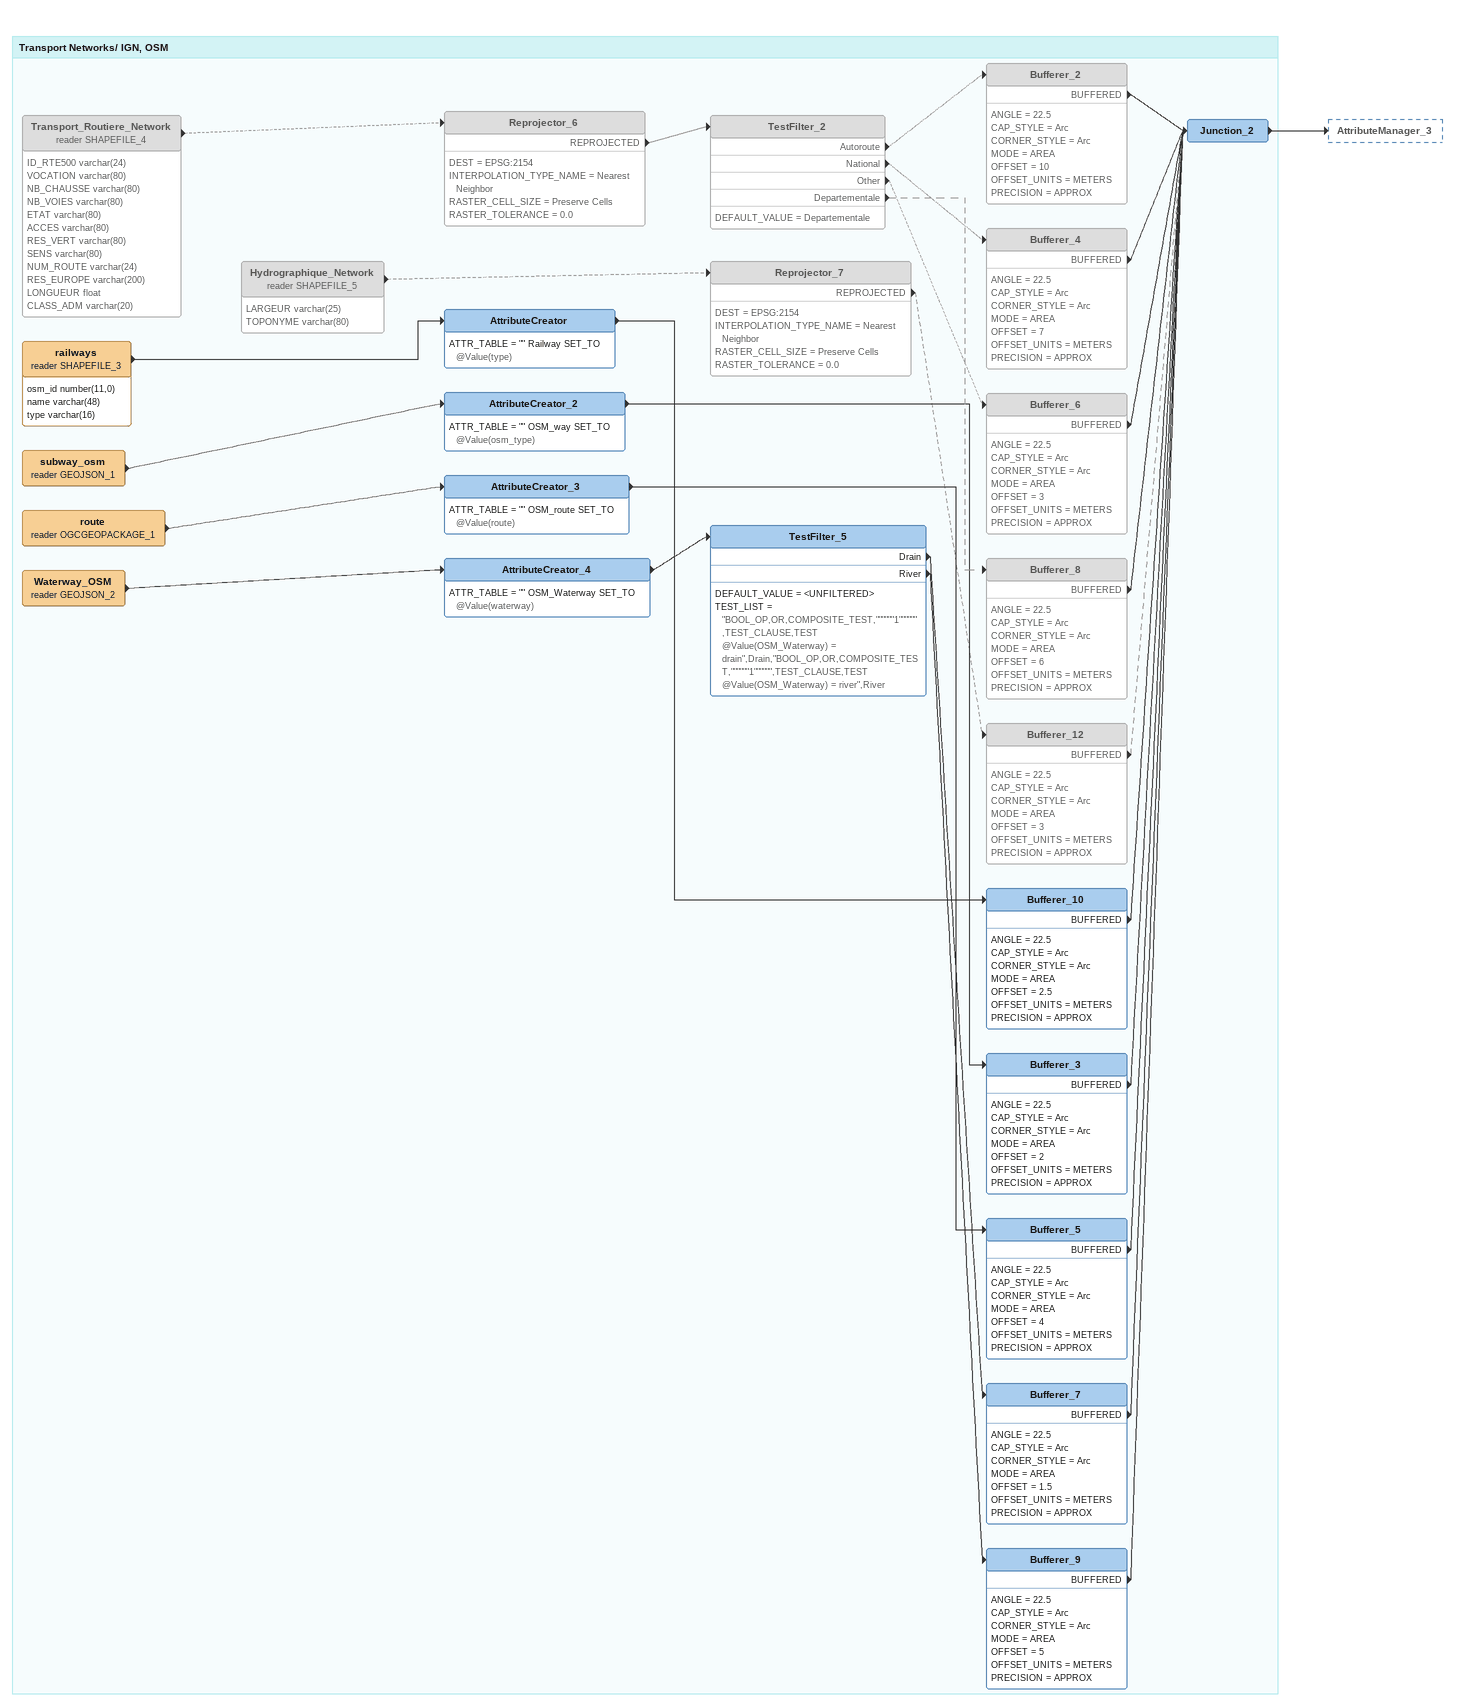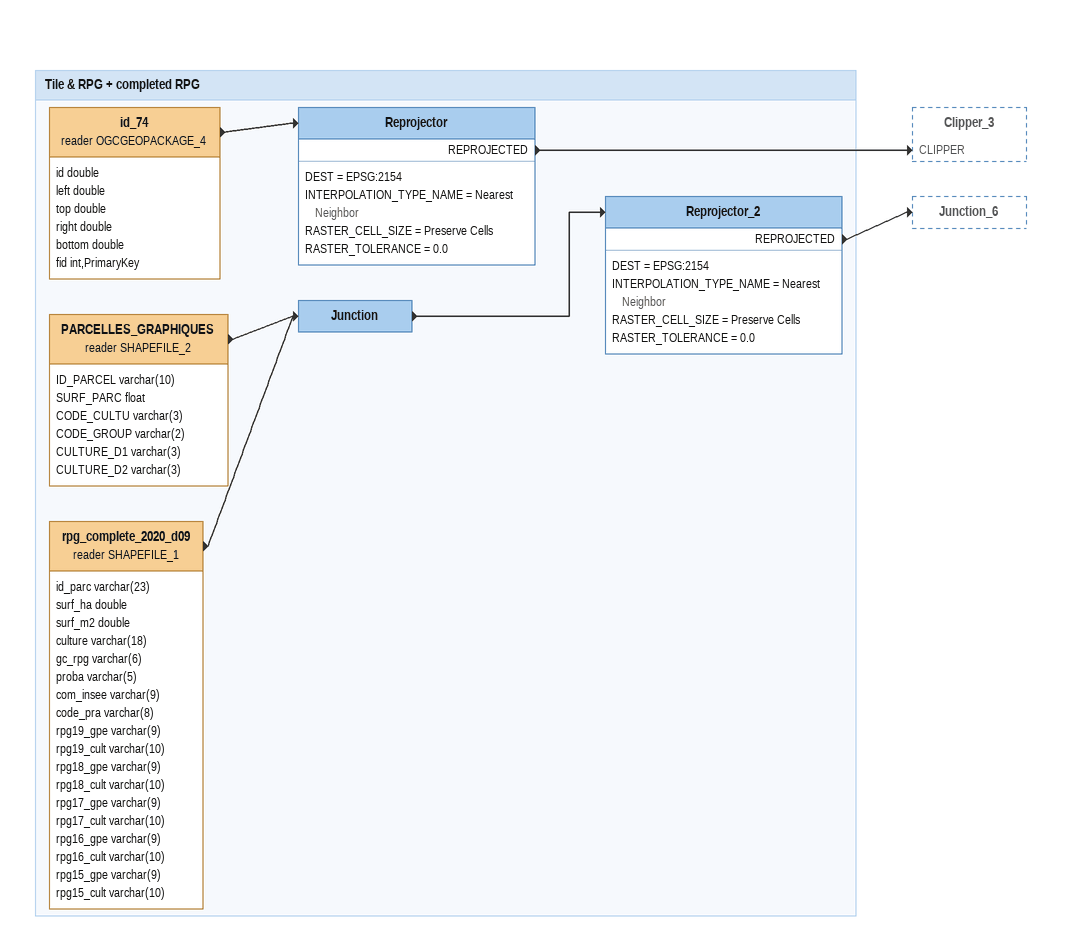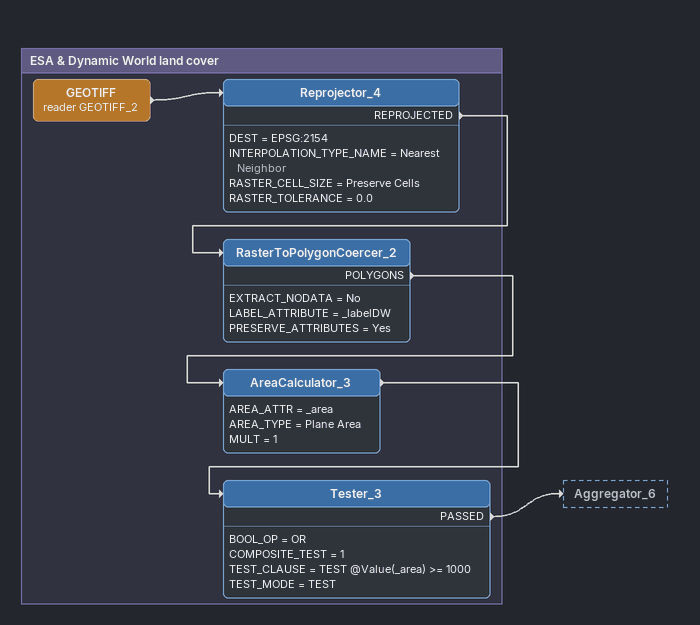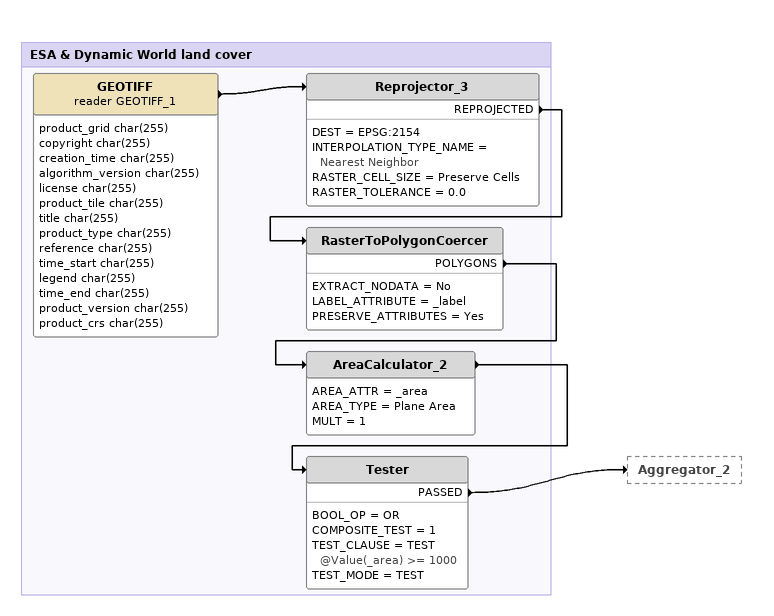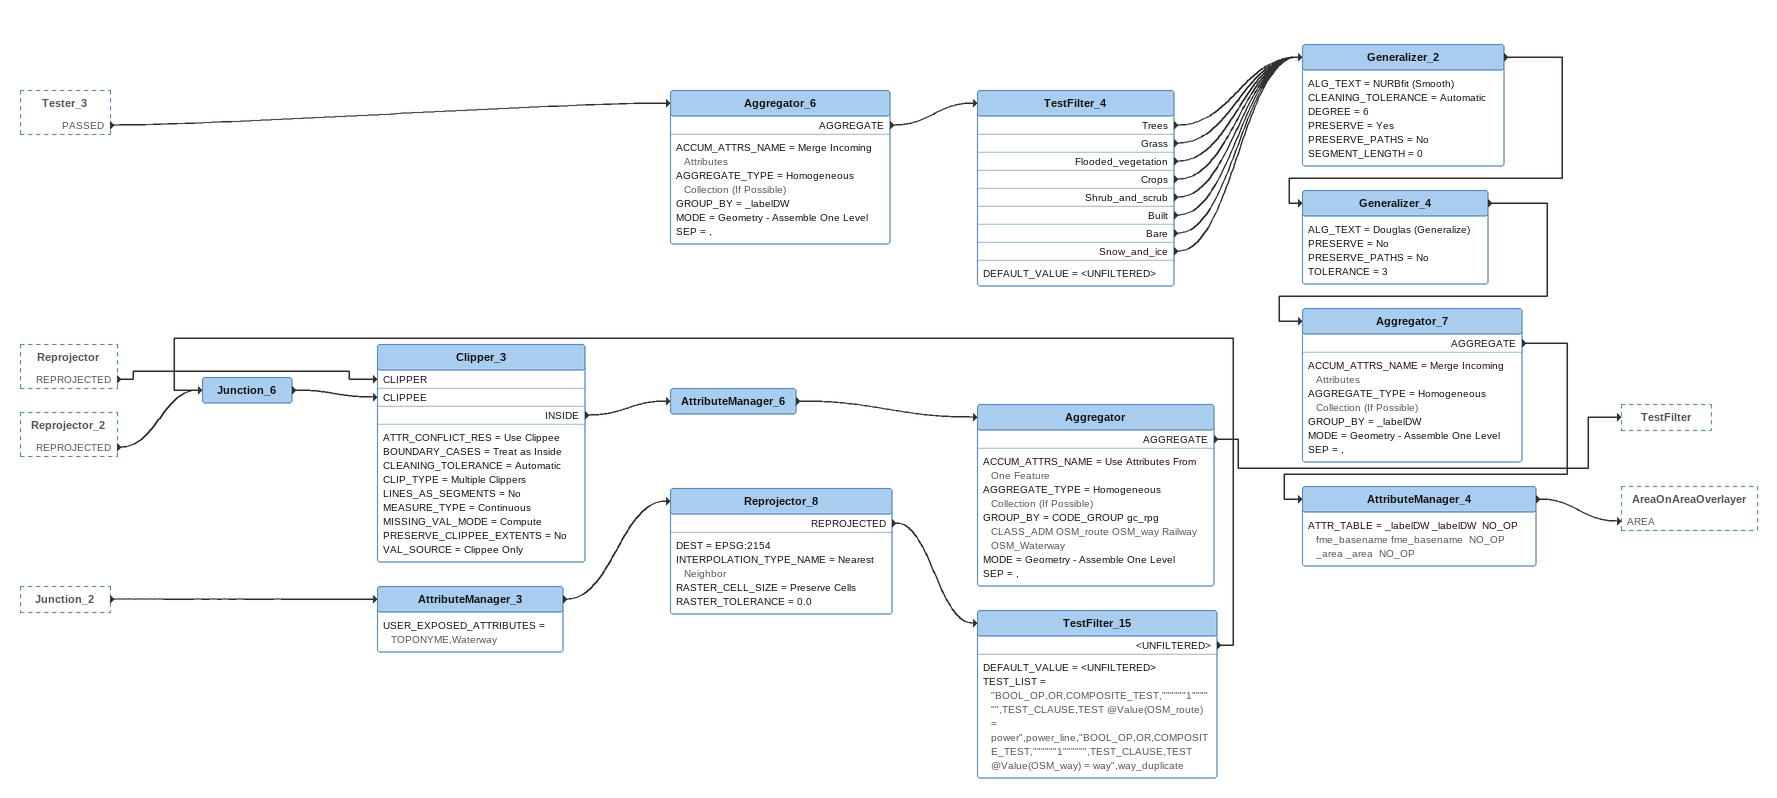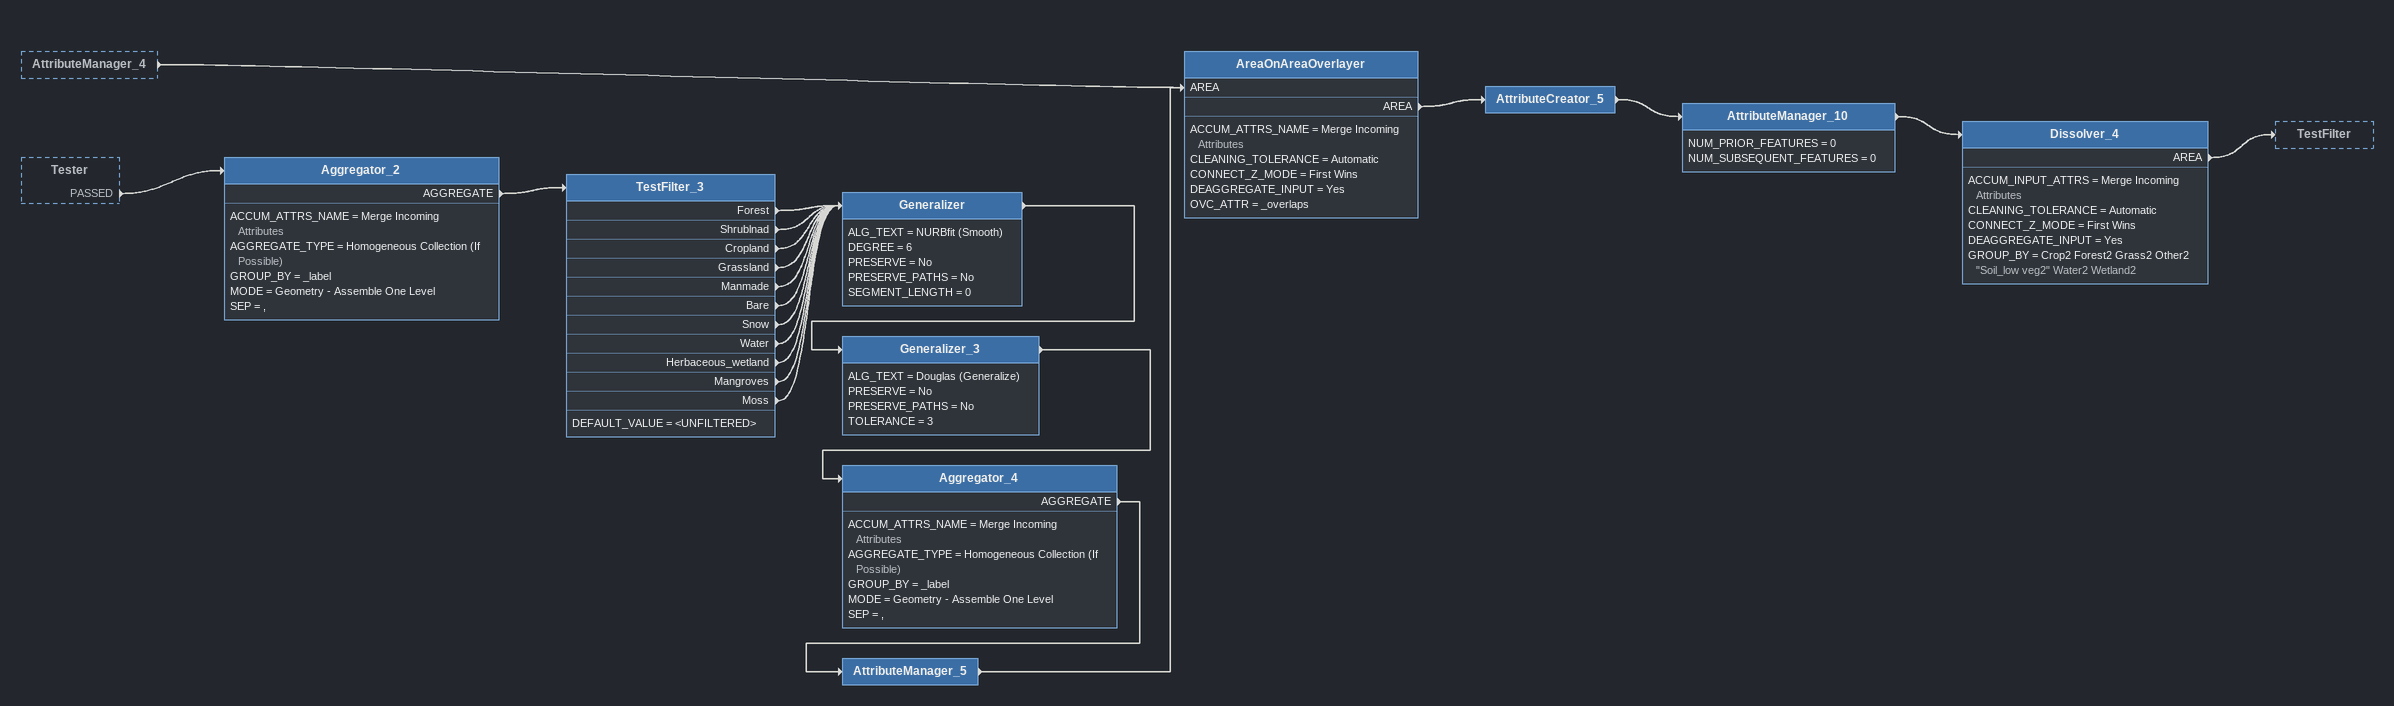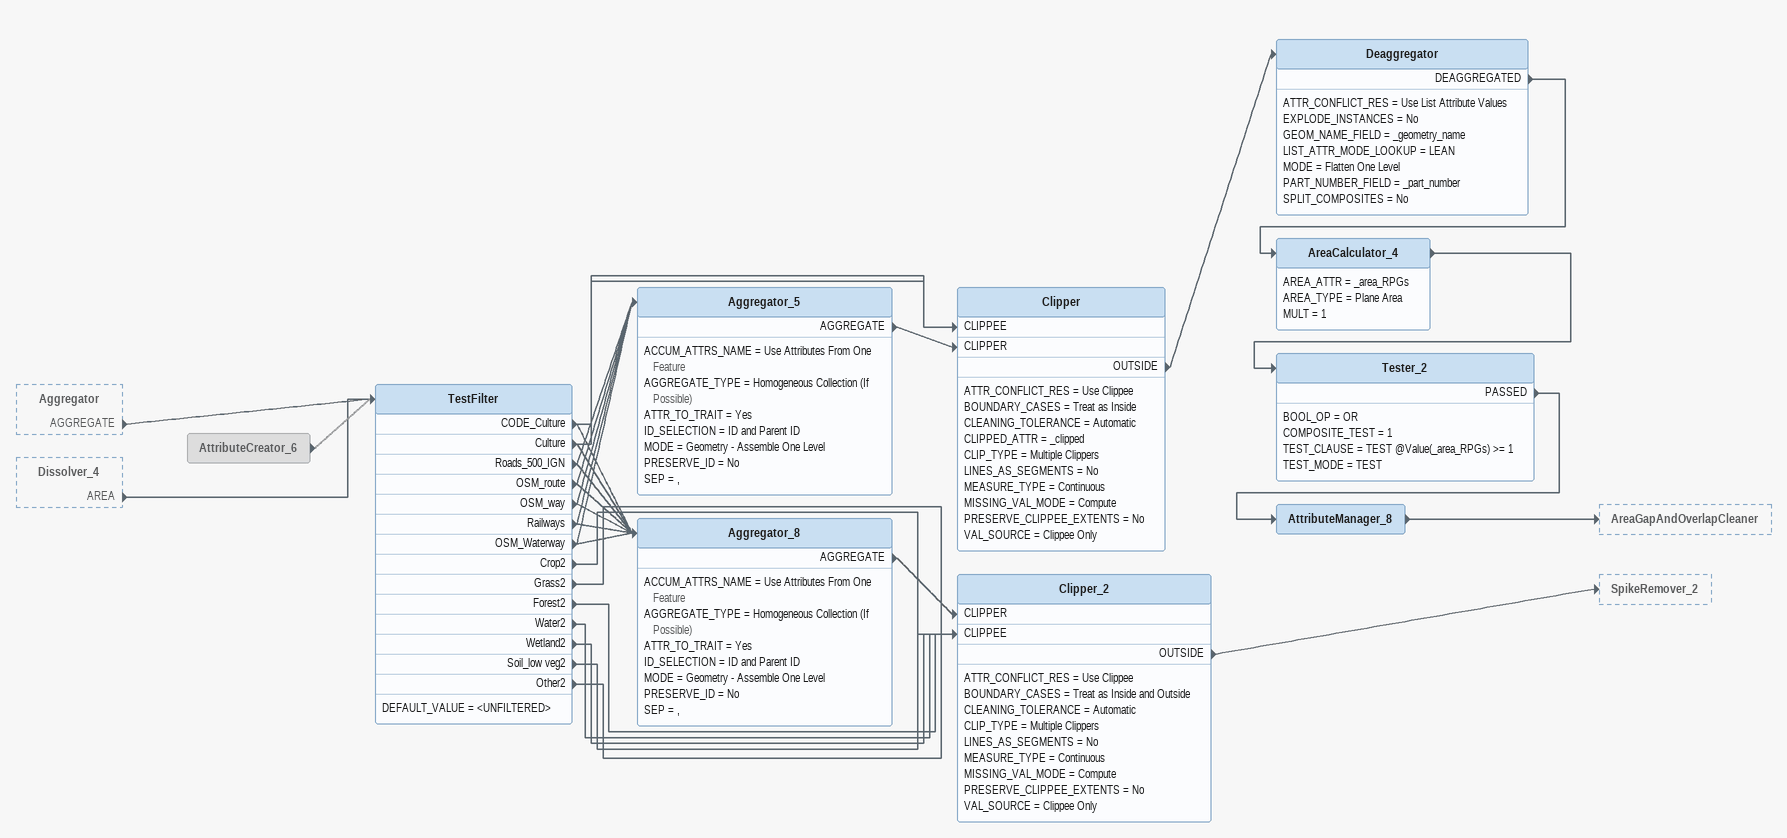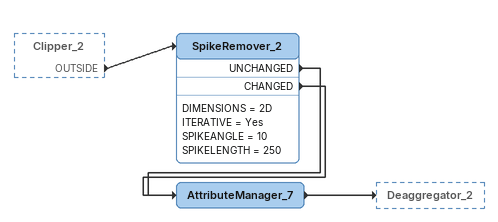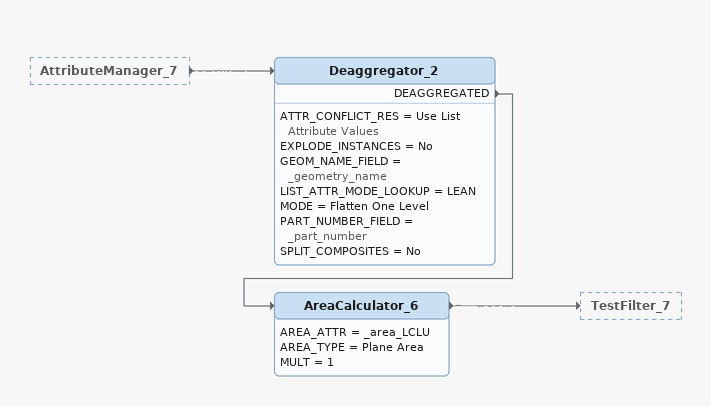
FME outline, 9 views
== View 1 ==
Bookmark: Transport Networks/ IGN, OSM
Transport_Routiere_Network (reader SHAPEFILE_4) [off]
    attributes: ID_RTE500 varchar(24), VOCATION varchar(80), NB_CHAUSSE varchar(80), NB_VOIES varchar(80), ETAT varchar(80), ACCES varchar(80), RES_VERT varchar(80), SENS varchar(80), NUM_ROUTE varchar(24), RES_EUROPE varchar(200), LONGUEUR float, CLASS_ADM varchar(20)
    -> Reprojector_6 [off]
Reprojector_6 [off]
    DEST = EPSG:2154
    INTERPOLATION_TYPE_NAME = Nearest Neighbor
    RASTER_CELL_SIZE = Preserve Cells
    RASTER_TOLERANCE = 0.0
    REPROJECTED -> TestFilter_2 [off]
TestFilter_2 [off]
    DEFAULT_VALUE = Departementale
    Autoroute -> Bufferer_2 [off]
    National -> Bufferer_4 [off]
    Other -> Bufferer_6 [off]
    Departementale -> Bufferer_8 [off]
Bufferer_2 [off]
    ANGLE = 22.5
    CAP_STYLE = Arc
    CORNER_STYLE = Arc
    MODE = AREA
    OFFSET = 10
    OFFSET_UNITS = METERS
    PRECISION = APPROX
    BUFFERED -> Junction_2
Bufferer_4 [off]
    ANGLE = 22.5
    CAP_STYLE = Arc
    CORNER_STYLE = Arc
    MODE = AREA
    OFFSET = 7
    OFFSET_UNITS = METERS
    PRECISION = APPROX
    BUFFERED -> Junction_2
Bufferer_6 [off]
    ANGLE = 22.5
    CAP_STYLE = Arc
    CORNER_STYLE = Arc
    MODE = AREA
    OFFSET = 3
    OFFSET_UNITS = METERS
    PRECISION = APPROX
    BUFFERED -> Junction_2
Bufferer_8 [off]
    ANGLE = 22.5
    CAP_STYLE = Arc
    CORNER_STYLE = Arc
    MODE = AREA
    OFFSET = 6
    OFFSET_UNITS = METERS
    PRECISION = APPROX
    BUFFERED -> Junction_2
railways (reader SHAPEFILE_3)
    attributes: osm_id number(11,0), name varchar(48), type varchar(16)
    -> AttributeCreator
AttributeCreator
    ATTR_TABLE = "" Railway SET_TO @Value(type)
    -> Bufferer_10
Bufferer_10
    ANGLE = 22.5
    CAP_STYLE = Arc
    CORNER_STYLE = Arc
    MODE = AREA
    OFFSET = 2.5
    OFFSET_UNITS = METERS
    PRECISION = APPROX
    BUFFERED -> Junction_2
subway_osm (reader GEOJSON_1)
    -> AttributeCreator_2
AttributeCreator_2
    ATTR_TABLE = "" OSM_way SET_TO @Value(osm_type)
    -> Bufferer_3
Bufferer_3
    ANGLE = 22.5
    CAP_STYLE = Arc
    CORNER_STYLE = Arc
    MODE = AREA
    OFFSET = 2
    OFFSET_UNITS = METERS
    PRECISION = APPROX
    BUFFERED -> Junction_2
route (reader OGCGEOPACKAGE_1)
    -> AttributeCreator_3
AttributeCreator_3
    ATTR_TABLE = "" OSM_route SET_TO @Value(route)
    -> Bufferer_5
Bufferer_5
    ANGLE = 22.5
    CAP_STYLE = Arc
    CORNER_STYLE = Arc
    MODE = AREA
    OFFSET = 4
    OFFSET_UNITS = METERS
    PRECISION = APPROX
    BUFFERED -> Junction_2
Waterway_OSM (reader GEOJSON_2)
    -> AttributeCreator_4
AttributeCreator_4
    ATTR_TABLE = "" OSM_Waterway SET_TO @Value(waterway)
    -> TestFilter_5
TestFilter_5
    DEFAULT_VALUE = <UNFILTERED>
    TEST_LIST = "BOOL_OP,OR,COMPOSITE_TEST,""""""1"""""",TEST_CLAUSE,TEST @Value(OSM_Waterway) = drain",Drain,"BOOL_OP,OR,COMPOSITE_TEST,""""""1"""""",TEST_CLAUSE,TEST @Value(OSM_Waterway) = river",River
    Drain -> Bufferer_7
    River -> Bufferer_9
Bufferer_7
    ANGLE = 22.5
    CAP_STYLE = Arc
    CORNER_STYLE = Arc
    MODE = AREA
    OFFSET = 1.5
    OFFSET_UNITS = METERS
    PRECISION = APPROX
    BUFFERED -> Junction_2
Bufferer_9
    ANGLE = 22.5
    CAP_STYLE = Arc
    CORNER_STYLE = Arc
    MODE = AREA
    OFFSET = 5
    OFFSET_UNITS = METERS
    PRECISION = APPROX
    BUFFERED -> Junction_2
Hydrographique_Network (reader SHAPEFILE_5) [off]
    attributes: LARGEUR varchar(25), TOPONYME varchar(80)
    -> Reprojector_7 [off]
Reprojector_7 [off]
    DEST = EPSG:2154
    INTERPOLATION_TYPE_NAME = Nearest Neighbor
    RASTER_CELL_SIZE = Preserve Cells
    RASTER_TOLERANCE = 0.0
    REPROJECTED -> Bufferer_12 [off]
Bufferer_12 [off]
    ANGLE = 22.5
    CAP_STYLE = Arc
    CORNER_STYLE = Arc
    MODE = AREA
    OFFSET = 3
    OFFSET_UNITS = METERS
    PRECISION = APPROX
    BUFFERED -> Junction_2 [off]
Junction_2
    -> AttributeManager_3

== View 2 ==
Bookmark: Tile & RPG + completed RPG
id_74 (reader OGCGEOPACKAGE_4)
    attributes: id double, left double, top double, right double, bottom double, fid int,PrimaryKey
    -> Reprojector
Reprojector
    DEST = EPSG:2154
    INTERPOLATION_TYPE_NAME = Nearest Neighbor
    RASTER_CELL_SIZE = Preserve Cells
    RASTER_TOLERANCE = 0.0
    REPROJECTED -> Clipper_3 [CLIPPER]
PARCELLES_GRAPHIQUES (reader SHAPEFILE_2)
    attributes: ID_PARCEL varchar(10), SURF_PARC float, CODE_CULTU varchar(3), CODE_GROUP varchar(2), CULTURE_D1 varchar(3), CULTURE_D2 varchar(3)
    -> Junction
rpg_complete_2020_d09 (reader SHAPEFILE_1)
    attributes: id_parc varchar(23), surf_ha double, surf_m2 double, culture varchar(18), gc_rpg varchar(6), proba varchar(5), com_insee varchar(9), code_pra varchar(8), rpg19_gpe varchar(9), rpg19_cult varchar(10), rpg18_gpe varchar(9), rpg18_cult varchar(10), rpg17_gpe varchar(9), rpg17_cult varchar(10), rpg16_gpe varchar(9), rpg16_cult varchar(10), rpg15_gpe varchar(9), rpg15_cult varchar(10)
    -> Junction
Junction
    -> Reprojector_2
Reprojector_2
    DEST = EPSG:2154
    INTERPOLATION_TYPE_NAME = Nearest Neighbor
    RASTER_CELL_SIZE = Preserve Cells
    RASTER_TOLERANCE = 0.0
    REPROJECTED -> Junction_6

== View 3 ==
Bookmark: ESA & Dynamic World land cover
GEOTIFF (reader GEOTIFF_2)
    -> Reprojector_4
Reprojector_4
    DEST = EPSG:2154
    INTERPOLATION_TYPE_NAME = Nearest Neighbor
    RASTER_CELL_SIZE = Preserve Cells
    RASTER_TOLERANCE = 0.0
    REPROJECTED -> RasterToPolygonCoercer_2
RasterToPolygonCoercer_2
    EXTRACT_NODATA = No
    LABEL_ATTRIBUTE = _labelDW
    PRESERVE_ATTRIBUTES = Yes
    POLYGONS -> AreaCalculator_3
AreaCalculator_3
    AREA_ATTR = _area
    AREA_TYPE = Plane Area
    MULT = 1
    -> Tester_3
Tester_3
    BOOL_OP = OR
    COMPOSITE_TEST = 1
    TEST_CLAUSE = TEST @Value(_area) >= 1000
    TEST_MODE = TEST
    PASSED -> Aggregator_6

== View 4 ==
Bookmark: ESA & Dynamic World land cover
GEOTIFF (reader GEOTIFF_1)
    attributes: product_grid char(255), copyright char(255), creation_time char(255), algorithm_version char(255), license char(255), product_tile char(255), title char(255), product_type char(255), reference char(255), time_start char(255), legend char(255), time_end char(255), product_version char(255), product_crs char(255)
    -> Reprojector_3
Reprojector_3
    DEST = EPSG:2154
    INTERPOLATION_TYPE_NAME = Nearest Neighbor
    RASTER_CELL_SIZE = Preserve Cells
    RASTER_TOLERANCE = 0.0
    REPROJECTED -> RasterToPolygonCoercer
RasterToPolygonCoercer
    EXTRACT_NODATA = No
    LABEL_ATTRIBUTE = _label
    PRESERVE_ATTRIBUTES = Yes
    POLYGONS -> AreaCalculator_2
AreaCalculator_2
    AREA_ATTR = _area
    AREA_TYPE = Plane Area
    MULT = 1
    -> Tester
Tester
    BOOL_OP = OR
    COMPOSITE_TEST = 1
    TEST_CLAUSE = TEST @Value(_area) >= 1000
    TEST_MODE = TEST
    PASSED -> Aggregator_2

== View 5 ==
Tester_3 [outside]
    PASSED -> Aggregator_6
Reprojector [outside]
    REPROJECTED -> Clipper_3 [CLIPPER]
Reprojector_2 [outside]
    REPROJECTED -> Junction_6
Junction_2 [outside]
    -> AttributeManager_3
AttributeManager_3
    USER_EXPOSED_ATTRIBUTES = TOPONYME,Waterway
    -> Reprojector_8
Reprojector_8
    DEST = EPSG:2154
    INTERPOLATION_TYPE_NAME = Nearest Neighbor
    RASTER_CELL_SIZE = Preserve Cells
    RASTER_TOLERANCE = 0.0
    REPROJECTED -> TestFilter_15
TestFilter_15
    DEFAULT_VALUE = <UNFILTERED>
    TEST_LIST = "BOOL_OP,OR,COMPOSITE_TEST,""""""1"""""",TEST_CLAUSE,TEST @Value(OSM_route) = power",power_line,"BOOL_OP,OR,COMPOSITE_TEST,""""""1"""""",TEST_CLAUSE,TEST @Value(OSM_way) = way",way_duplicate
    <UNFILTERED> -> Junction_6
Junction_6
    -> Clipper_3 [CLIPPEE]
Clipper_3
    ATTR_CONFLICT_RES = Use Clippee
    BOUNDARY_CASES = Treat as Inside
    CLEANING_TOLERANCE = Automatic
    CLIP_TYPE = Multiple Clippers
    LINES_AS_SEGMENTS = No
    MEASURE_TYPE = Continuous
    MISSING_VAL_MODE = Compute
    PRESERVE_CLIPPEE_EXTENTS = No
    VAL_SOURCE = Clippee Only
    INSIDE -> AttributeManager_6
AttributeManager_6
    -> Aggregator
Aggregator
    ACCUM_ATTRS_NAME = Use Attributes From One Feature
    AGGREGATE_TYPE = Homogeneous Collection (If Possible)
    GROUP_BY = CODE_GROUP gc_rpg CLASS_ADM OSM_route OSM_way Railway OSM_Waterway
    MODE = Geometry - Assemble One Level
    SEP = ,
    AGGREGATE -> TestFilter
Aggregator_6
    ACCUM_ATTRS_NAME = Merge Incoming Attributes
    AGGREGATE_TYPE = Homogeneous Collection (If Possible)
    GROUP_BY = _labelDW
    MODE = Geometry - Assemble One Level
    SEP = ,
    AGGREGATE -> TestFilter_4
TestFilter_4
    DEFAULT_VALUE = <UNFILTERED>
    Trees -> Generalizer_2
    Grass -> Generalizer_2
    Flooded_vegetation -> Generalizer_2
    Crops -> Generalizer_2
    Shrub_and_scrub -> Generalizer_2
    Built -> Generalizer_2
    Bare -> Generalizer_2
    Snow_and_ice -> Generalizer_2
Generalizer_2
    ALG_TEXT = NURBfit (Smooth)
    CLEANING_TOLERANCE = Automatic
    DEGREE = 6
    PRESERVE = Yes
    PRESERVE_PATHS = No
    SEGMENT_LENGTH = 0
    -> Generalizer_4
Generalizer_4
    ALG_TEXT = Douglas (Generalize)
    PRESERVE = No
    PRESERVE_PATHS = No
    TOLERANCE = 3
    -> Aggregator_7
Aggregator_7
    ACCUM_ATTRS_NAME = Merge Incoming Attributes
    AGGREGATE_TYPE = Homogeneous Collection (If Possible)
    GROUP_BY = _labelDW
    MODE = Geometry - Assemble One Level
    SEP = ,
    AGGREGATE -> AttributeManager_4
AttributeManager_4
    ATTR_TABLE = _labelDW _labelDW  NO_OP fme_basename fme_basename  NO_OP _area _area  NO_OP
    -> AreaOnAreaOverlayer [AREA]

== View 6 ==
AttributeManager_4 [outside]
    -> AreaOnAreaOverlayer [AREA]
Tester [outside]
    PASSED -> Aggregator_2
Aggregator_2
    ACCUM_ATTRS_NAME = Merge Incoming Attributes
    AGGREGATE_TYPE = Homogeneous Collection (If Possible)
    GROUP_BY = _label
    MODE = Geometry - Assemble One Level
    SEP = ,
    AGGREGATE -> TestFilter_3
TestFilter_3
    DEFAULT_VALUE = <UNFILTERED>
    Forest -> Generalizer
    Shrublnad -> Generalizer
    Cropland -> Generalizer
    Grassland -> Generalizer
    Manmade -> Generalizer
    Bare -> Generalizer
    Snow -> Generalizer
    Water -> Generalizer
    Herbaceous_wetland -> Generalizer
    Mangroves -> Generalizer
    Moss -> Generalizer
Generalizer
    ALG_TEXT = NURBfit (Smooth)
    DEGREE = 6
    PRESERVE = No
    PRESERVE_PATHS = No
    SEGMENT_LENGTH = 0
    -> Generalizer_3
Generalizer_3
    ALG_TEXT = Douglas (Generalize)
    PRESERVE = No
    PRESERVE_PATHS = No
    TOLERANCE = 3
    -> Aggregator_4
Aggregator_4
    ACCUM_ATTRS_NAME = Merge Incoming Attributes
    AGGREGATE_TYPE = Homogeneous Collection (If Possible)
    GROUP_BY = _label
    MODE = Geometry - Assemble One Level
    SEP = ,
    AGGREGATE -> AttributeManager_5
AttributeManager_5
    -> AreaOnAreaOverlayer [AREA]
AreaOnAreaOverlayer
    ACCUM_ATTRS_NAME = Merge Incoming Attributes
    CLEANING_TOLERANCE = Automatic
    CONNECT_Z_MODE = First Wins
    DEAGGREGATE_INPUT = Yes
    OVC_ATTR = _overlaps
    AREA -> AttributeCreator_5
AttributeCreator_5
    -> AttributeManager_10
AttributeManager_10
    NUM_PRIOR_FEATURES = 0
    NUM_SUBSEQUENT_FEATURES = 0
    -> Dissolver_4
Dissolver_4
    ACCUM_INPUT_ATTRS = Merge Incoming Attributes
    CLEANING_TOLERANCE = Automatic
    CONNECT_Z_MODE = First Wins
    DEAGGREGATE_INPUT = Yes
    GROUP_BY = Crop2 Forest2 Grass2 Other2 "Soil_low veg2" Water2 Wetland2
    AREA -> TestFilter

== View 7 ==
Aggregator [outside]
    AGGREGATE -> TestFilter
Dissolver_4 [outside]
    AREA -> TestFilter
AttributeCreator_6 [off]
    -> TestFilter [off]
TestFilter
    DEFAULT_VALUE = <UNFILTERED>
    CODE_Culture -> Aggregator_8
    CODE_Culture -> Clipper [CLIPPEE]
    Culture -> Aggregator_8
    Culture -> Clipper [CLIPPEE]
    Roads_500_IGN -> Aggregator_8
    Roads_500_IGN -> Aggregator_5
    OSM_route -> Aggregator_8
    OSM_route -> Aggregator_5
    OSM_way -> Aggregator_8
    OSM_way -> Aggregator_5
    Railways -> Aggregator_5
    Railways -> Aggregator_8
    OSM_Waterway -> Aggregator_8
    OSM_Waterway -> Aggregator_5
    Crop2 -> Clipper_2 [CLIPPEE]
    Grass2 -> Clipper_2 [CLIPPEE]
    Forest2 -> Clipper_2 [CLIPPEE]
    Water2 -> Clipper_2 [CLIPPEE]
    Wetland2 -> Clipper_2 [CLIPPEE]
    Soil_low veg2 -> Clipper_2 [CLIPPEE]
    Other2 -> Clipper_2 [CLIPPEE]
Aggregator_5
    ACCUM_ATTRS_NAME = Use Attributes From One Feature
    AGGREGATE_TYPE = Homogeneous Collection (If Possible)
    ATTR_TO_TRAIT = Yes
    ID_SELECTION = ID and Parent ID
    MODE = Geometry - Assemble One Level
    PRESERVE_ID = No
    SEP = ,
    AGGREGATE -> Clipper [CLIPPER]
Clipper
    ATTR_CONFLICT_RES = Use Clippee
    BOUNDARY_CASES = Treat as Inside
    CLEANING_TOLERANCE = Automatic
    CLIPPED_ATTR = _clipped
    CLIP_TYPE = Multiple Clippers
    LINES_AS_SEGMENTS = No
    MEASURE_TYPE = Continuous
    MISSING_VAL_MODE = Compute
    PRESERVE_CLIPPEE_EXTENTS = No
    VAL_SOURCE = Clippee Only
    OUTSIDE -> Deaggregator
Deaggregator
    ATTR_CONFLICT_RES = Use List Attribute Values
    EXPLODE_INSTANCES = No
    GEOM_NAME_FIELD = _geometry_name
    LIST_ATTR_MODE_LOOKUP = LEAN
    MODE = Flatten One Level
    PART_NUMBER_FIELD = _part_number
    SPLIT_COMPOSITES = No
    DEAGGREGATED -> AreaCalculator_4
AreaCalculator_4
    AREA_ATTR = _area_RPGs
    AREA_TYPE = Plane Area
    MULT = 1
    -> Tester_2
Tester_2
    BOOL_OP = OR
    COMPOSITE_TEST = 1
    TEST_CLAUSE = TEST @Value(_area_RPGs) >= 1
    TEST_MODE = TEST
    PASSED -> AttributeManager_8
AttributeManager_8
    -> AreaGapAndOverlapCleaner
Aggregator_8
    ACCUM_ATTRS_NAME = Use Attributes From One Feature
    AGGREGATE_TYPE = Homogeneous Collection (If Possible)
    ATTR_TO_TRAIT = Yes
    ID_SELECTION = ID and Parent ID
    MODE = Geometry - Assemble One Level
    PRESERVE_ID = No
    SEP = ,
    AGGREGATE -> Clipper_2 [CLIPPER]
Clipper_2
    ATTR_CONFLICT_RES = Use Clippee
    BOUNDARY_CASES = Treat as Inside and Outside
    CLEANING_TOLERANCE = Automatic
    CLIP_TYPE = Multiple Clippers
    LINES_AS_SEGMENTS = No
    MEASURE_TYPE = Continuous
    MISSING_VAL_MODE = Compute
    PRESERVE_CLIPPEE_EXTENTS = No
    VAL_SOURCE = Clippee Only
    OUTSIDE -> SpikeRemover_2

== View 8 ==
Clipper_2 [outside]
    OUTSIDE -> SpikeRemover_2
SpikeRemover_2
    DIMENSIONS = 2D
    ITERATIVE = Yes
    SPIKEANGLE = 10
    SPIKELENGTH = 250
    UNCHANGED -> AttributeManager_7
    CHANGED -> AttributeManager_7
AttributeManager_7
    -> Deaggregator_2

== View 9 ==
AttributeManager_7 [outside]
    -> Deaggregator_2
Deaggregator_2
    ATTR_CONFLICT_RES = Use List Attribute Values
    EXPLODE_INSTANCES = No
    GEOM_NAME_FIELD = _geometry_name
    LIST_ATTR_MODE_LOOKUP = LEAN
    MODE = Flatten One Level
    PART_NUMBER_FIELD = _part_number
    SPLIT_COMPOSITES = No
    DEAGGREGATED -> AreaCalculator_6
AreaCalculator_6
    AREA_ATTR = _area_LCLU
    AREA_TYPE = Plane Area
    MULT = 1
    -> TestFilter_7
